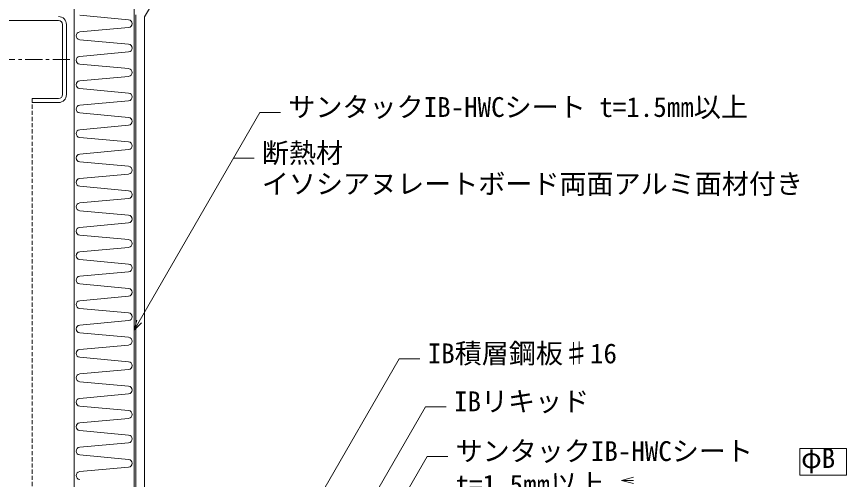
# Model space of a CAD drawing. Units: millimetres, scale not verified. Extents: x -840 to 840, y -594 to 594.
# Drawn here: x -509.5 to -26.8, y -76.1 to 193.2 of the extents above; entities that cross this region are included whole.
import ezdxf
from ezdxf.enums import TextEntityAlignment as Align

# ---------------------------------------------------------------- set-up
doc = ezdxf.new("R2010")
doc.units = ezdxf.units.MM
doc.header["$LTSCALE"] = 2
doc.linetypes.add('CHAIN1', pattern=[8, 5, -1, 1, -1])
doc.linetypes.add('DASHED1', pattern=[1.8, 1.2, -0.6])
for name, color, linetype, lineweight in [('0-1_断熱材', 4, 'Continuous', 9), ('0-4_寸法線', 7, 'Continuous', 9), ('0-6_タイトル文字', 5, 'Continuous', 9), ('0-7_基準線(IBｼｰﾄ)', 4, 'Continuous', 9), ('0-A_中心線', 2, 'CHAIN1', 9), ('0-D_0', 7, 'Continuous', 9), ('1-2_鋼材(C型・H鋼ｅｔｃ)', 7, 'Continuous', 9)]:
    doc.layers.add(name, color=color, linetype=linetype, lineweight=lineweight)
doc.styles.add('ＭＳ ゴシック', font='')
doc.styles.get('ＭＳ ゴシック').set_extended_font_data('MS Gothic')

# ---------------------------------------------------------------- blocks, each defined once
blk = doc.blocks.new('_Open30')
at = {"layer": '0-D_0'}
blk.add_line((0, 0), (-2, 0), dxfattribs=at)
blk.add_lwpolyline([(-2, 0.5359), (0, 0), (-2, -0.5359)], dxfattribs=at)

msp = doc.modelspace()

# ---------------------------------------------------------------- linework, layer by layer
at = {"layer": '0-1_断熱材', "color": 7}
msp.add_line((-476.057, -129.454), (-476.057, 229.246), dxfattribs=at)
at = {"layer": '0-1_断熱材'}
for p, q in [((-444.323, 191.409), (-472.792, 194.009)), ((-444.323, 186.902), (-472.792, 184.301)), ((-444.323, 177.194), (-472.792, 179.794)), ((-444.323, 172.687), (-472.792, 170.086)), ((-444.323, 162.979), (-472.792, 165.58)), ((-444.323, 158.472), (-472.792, 155.872)), ((-444.323, 148.764), (-472.792, 151.365)), ((-444.323, 144.257), (-472.792, 141.657)), ((-444.323, 134.55), (-472.792, 137.15)), ((-444.323, 130.043), (-472.792, 127.442)), ((-444.323, 120.335), (-472.792, 122.935)), ((-444.323, 115.828), (-472.792, 113.227)), ((-444.323, 106.12), (-472.792, 108.721)), ((-444.323, 101.613), (-472.792, 99.013)), ((-444.323, 91.905), (-472.792, 94.506)), ((-444.323, 87.399), (-472.792, 84.798)), ((-444.323, 77.691), (-472.792, 80.291)), ((-444.323, 73.184), (-472.792, 70.583)), ((-444.323, 63.476), (-472.792, 66.076)), ((-444.323, 58.969), (-472.792, 56.369)), ((-444.323, 49.261), (-472.792, 51.862)), ((-444.323, 44.754), (-472.792, 42.154)), ((-444.323, 35.046), (-472.792, 37.647)), ((-444.323, 30.54), (-472.792, 27.939)), ((-444.323, 20.832), (-472.792, 23.432)), ((-444.323, 16.325), (-472.792, 13.724)), ((-444.323, 6.617), (-472.792, 9.217)), ((-444.323, 2.11), (-472.792, -0.49)), ((-444.323, -7.598), (-472.792, -4.997)), ((-444.323, -12.105), (-472.792, -14.705)), ((-444.323, -21.812), (-472.792, -19.212)), ((-444.323, -26.319), (-472.792, -28.92)), ((-444.323, -36.027), (-472.792, -33.427)), ((-444.323, -40.534), (-472.792, -43.135)), ((-444.323, -50.242), (-472.792, -47.641)), ((-444.323, -54.749), (-472.792, -57.349)), ((-444.323, -64.457), (-472.792, -61.856)), ((-444.323, -68.964), (-472.792, -71.564))]:
    msp.add_line(p, q, dxfattribs=at)
at = {"layer": '0-1_断熱材', "color": 7}
msp.add_lwpolyline([(-476.057, 229.246), (-441.057, 229.246), (-441.057, -233.754), (-476.057, -233.754)], dxfattribs=at)
at = {"layer": '0-1_断熱材'}
for centre, start, end in [((-444.534, 189.155), 275.35135, 84.64865), ((-472.581, 182.048), 95.35135, 264.64865), ((-444.534, 174.94), 275.35135, 84.64865), ((-472.581, 167.833), 95.35135, 264.64865), ((-444.534, 160.726), 275.35135, 84.64865), ((-472.581, 153.618), 95.35135, 264.64865), ((-444.534, 146.511), 275.35135, 84.64865), ((-472.581, 139.404), 95.35135, 264.64865), ((-444.534, 132.296), 275.35135, 84.64865), ((-472.581, 125.189), 95.35135, 264.64865), ((-444.534, 118.081), 275.35135, 84.64865), ((-472.581, 110.974), 95.35135, 264.64865), ((-444.534, 103.867), 275.35135, 84.64865), ((-472.581, 96.759), 95.35135, 264.64865), ((-444.534, 89.652), 275.35135, 84.64865), ((-472.581, 82.545), 95.35135, 264.64865), ((-444.534, 75.437), 275.35135, 84.64865), ((-472.581, 68.33), 95.35135, 264.64865), ((-444.534, 61.222), 275.35135, 84.64865), ((-472.581, 54.115), 95.35135, 264.64865), ((-444.534, 47.008), 275.35135, 84.64865), ((-472.581, 39.9), 95.35135, 264.64865), ((-444.534, 32.793), 275.35135, 84.64865), ((-472.581, 25.686), 95.35135, 264.64865), ((-444.534, 18.578), 275.35135, 84.64865), ((-472.581, 11.471), 95.35135, 264.64865), ((-444.534, 4.364), 275.35135, 84.64865), ((-472.581, -2.744), 95.35135, 264.64865), ((-444.534, -9.851), 275.35135, 84.64865), ((-472.581, -16.959), 95.35135, 264.64865), ((-444.534, -24.066), 275.35135, 84.64865), ((-472.581, -31.173), 95.35135, 264.64865), ((-444.534, -38.281), 275.35135, 84.64865), ((-472.581, -45.388), 95.35135, 264.64865), ((-444.534, -52.495), 275.35135, 84.64865), ((-472.581, -59.603), 95.35135, 264.64865), ((-444.534, -66.71), 275.35135, 84.64865), ((-472.581, -73.817), 95.35135, 264.64865)]:
    msp.add_arc(centre, 2.263, start, end, dxfattribs=at)
at = {"layer": '0-4_寸法線'}
for p, q in [((-441.057, 10.807), (-367.946, 137.441)), ((-367.946, 137.441), (-355.946, 137.441)), ((-383.343, 110.773), (-371.343, 110.773)), ((-416.565, -230.588), (-286.849, -5.91)), ((-286.849, -5.91), (-274.849, -5.91)), ((-378.73, -219.44), (-271.57, -33.833)), ((-271.57, -33.833), (-259.57, -33.833))]:
    msp.add_line(p, q, dxfattribs=at)
for points in [[(-436.815, 15.049), (-441.057, 10.807), (-439.505, 16.602)], [(-366.494, -228.754), (-270.663, -62.769), (-258.663, -62.769)]]:
    msp.add_lwpolyline(points, dxfattribs=at)
msp.add_lwpolyline([(-53.757, -73.654), (-26.757, -73.654), (-26.757, -58.054), (-53.757, -58.054)], close=True, dxfattribs=at)
at = {"layer": '0-7_基準線(IBｼｰﾄ)', "color": 7}
for p, q in [((-431.657, 198.906), (-435.057, 193.017)), ((-440.057, -212.583), (-440.057, 194.357)), ((-435.057, -210.764), (-435.057, 193.017))]:
    msp.add_line(p, q, dxfattribs=at)
at = {"layer": '0-A_中心線'}
msp.add_line((-478.457, 168.246), (-582.457, 168.246), dxfattribs=at)
at = {"layer": '1-2_鋼材(C型・H鋼ｅｔｃ)'}
for p, q in [((-575.857, 190.946), (-485.057, 190.946)), ((-482.757, 188.646), (-482.757, 147.846)), ((-480.457, 147.846), (-480.457, 188.646))]:
    msp.add_line(p, q, dxfattribs=at)
at = {"layer": '1-2_鋼材(C型・H鋼ｅｔｃ)', "linetype": 'DASHED1'}
msp.add_line((-500.457, -486.754), (-500.457, 143.246), dxfattribs=at)
at = {"layer": '1-2_鋼材(C型・H鋼ｅｔｃ)'}
msp.add_lwpolyline([(-485.057, 145.546), (-500.457, 145.546), (-500.457, 143.246), (-485.057, 143.246)], dxfattribs=at)
for centre, radius, start, end in [((-485.057, 188.646), 4.6, 0, 90), ((-485.057, 188.646), 2.3, 0, 90), ((-485.057, 147.846), 2.3, 270, 0), ((-485.057, 147.846), 4.6, 270, 0)]:
    msp.add_arc(centre, radius, start, end, dxfattribs=at)

# ---------------------------------------------------------------- block references
at = {"layer": '0-4_寸法線', "xscale": 3.5, "yscale": 3.5, "rotation": 180}
msp.add_blockref('_Open30', (-157.557, -76.654), dxfattribs=at)

# ---------------------------------------------------------------- texts
at = {"layer": '0-4_寸法線', "style": 'ＭＳ ゴシック'}
msp.add_text('φB', height=11.54, dxfattribs=at).set_placement((-53.065, -72.928), align=Align.BOTTOM_LEFT)
at = {"layer": '0-6_タイトル文字', "color": 7, "style": 'ＭＳ ゴシック'}
for s, p in [('サンタックIB-HWCシート t=1.5㎜以上', (-351.405, 131.382)), ('断熱材', (-366.802, 104.714)), ('イソシアヌレートボード両面アルミ面材付き', (-366.802, 86.714)), ('IB積層鋼板♯16', (-270.308, -11.969)), ('IBリキッド', (-255.03, -39.891)), ('サンタックIB-HWCシート', (-254.122, -68.828)), ('t=1.5㎜以上', (-254.122, -88.291))]:
    msp.add_text(s, height=11.54, dxfattribs=at).set_placement(p, align=Align.BOTTOM_LEFT)

doc.saveas('drawing.dxf')
